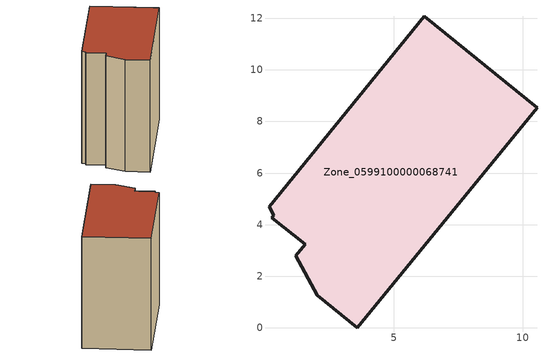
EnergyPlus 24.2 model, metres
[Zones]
Zone_0599100000068741
 floor ground (C_G): 3.59,0 2.04,1.27 1.2,2.8 1.57,3.24 0.27,4.27 0.34,4.36 0.17,4.69 6.18,12.08 10.55,8.53 z0
 wall outside (C_F): 10.55,8.53 6.18,12.08 0.17,4.69 0.34,4.36 0.27,4.27 1.57,3.24 1.2,2.8 2.04,1.27 3.59,0 10.55,8.53 z0:9.74
 roof outside (C_R): 2.04,1.27 3.59,0 10.55,8.53 6.18,12.08 0.17,4.69 0.34,4.36 0.27,4.27 1.57,3.24 1.2,2.8 z9.74
[BUILDING]
Pand.0599100000068741: North Axis=0; Terrain=City; Loads Convergence Tolerance Value=0.04; Temperature Convergence Tolerance Value=0.4; Solar Distribution=FullExterior; Maximum Number of Warmup Days=25; Minimum Number of Warmup Days=1
[Site:Location]
Rotterdam.The.Hague.AP_ZH_NLD Design_Conditions: Latitude=51.96; Longitude=4.45; Time Zone=1; Elevation=-4.5
[SITE:GROUNDTEMPERATURE:BUILDINGSURFACE]
18, 18, 18, 18, 18, 18, 18, 18, 18, 18, 18, 18
[MATERIAL] Thermal Absorptance=0.9; Solar Absorptance=0.7; Visible Absorptance=0.7
Name | Roughness | Thickness | Conductivity | Density | Specific Heat
G.TC.1946 | MediumSmooth | 0.15 | 1 | 540 | 1210
F.TC.1946 | Rough | 0.3 | 0.857143 | 1920 | 840
R.TC.1946 | MediumRough | 0.2 | 0.909091 | 1500 | 1000
[CONSTRUCTION]
C_G: G.TC.1946
C_F: F.TC.1946
C_R: R.TC.1946
[ZONE]
Zone_0599100000068741: Type=1; Multiplier=1; Ceiling Height=Autocalculate; Volume=Autocalculate; Floor Area=autocalculate; Part of Total Floor Area=Yes
[ZONEINFILTRATION:DESIGNFLOWRATE]
Infil_Zone_0599100000068741: Zone or ZoneList or Space or SpaceList=Zone_0599100000068741; Schedule=AlwaysOn; Design Flow Rate Calculation Method=Flow/Area; Flow Rate per Floor Area=0.003; Constant Term Coefficient=1; Temperature Term Coefficient=0; Velocity Term Coefficient=0; Velocity Squared Term Coefficient=0
[HVACTEMPLATE:ZONE:IDEALLOADSAIRSYSTEM]
Zone_0599100000068741: Maximum Heating Supply Air Temperature=50; Minimum Cooling Supply Air Temperature=13; Maximum Heating Supply Air Humidity Ratio=0.0156; Minimum Cooling Supply Air Humidity Ratio=0.0077; Heating Limit=NoLimit; Cooling Limit=NoLimit; Dehumidification Control Type=ConstantSensibleHeatRatio; Cooling Sensible Heat Ratio=0.7; Dehumidification Setpoint=60; Humidification Control Type=None; Humidification Setpoint=30; Outdoor Air Method=None; Outdoor Air Flow Rate per Person=0.00944; Outdoor Air Flow Rate per Zone Floor Area=0; Outdoor Air Flow Rate per Zone=0; Demand Controlled Ventilation Type=None; Outdoor Air Economizer Type=NoEconomizer; Heat Recovery Type=None; Sensible Heat Recovery Effectiveness=0.7; Latent Heat Recovery Effectiveness=0.65
[ZONECONTROL:THERMOSTAT]
ThermostatControl_Zone_0599100000068741: Zone or ZoneList=Zone_0599100000068741; Control Type Schedule=DualSetpointControlType; Control 1=Thermostat_Zone_0599100000068741; Temperature Difference Between Cutout And Setpoint=0
[THERMOSTATSETPOINT:DUALSETPOINT]
Thermostat_Zone_0599100000068741: Heating Setpoint Temperature Schedule=HeatingSetpoint_Zone_0599100000068741; Cooling Setpoint Temperature Schedule=CoolingSetpoint_Zone_0599100000068741
[SCHEDULE:COMPACT]
HeatingSetpoint_Zone_0599100000068741: Through: 12/31, For: AllDays, Until: 24:00, 21
CoolingSetpoint_Zone_0599100000068741: Through: 12/31, For: AllDays, Until: 24:00, 24
DualSetpointControlType: Through: 12/31, For: AllDays, Until: 24:00, 4
AlwaysOn: Through: 12/31, For: AllDays, Until: 24:00, 1
